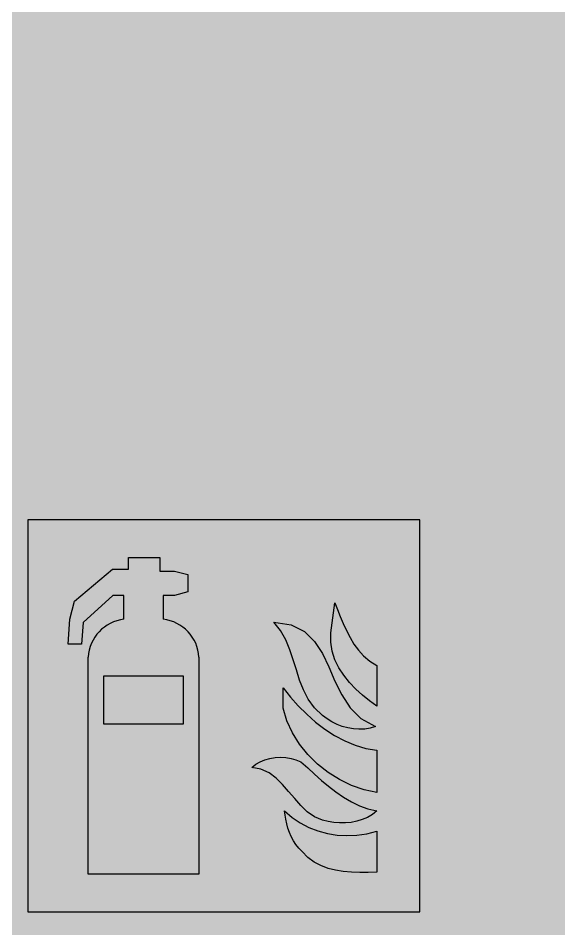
# Model space of a CAD drawing. Header units: metres. Extents: x 19 to 194, y 62 to 154.
# Drawn here: x 103.292 to 104.672, y 71.849 to 74.173 of the extents above; entities that cross this region are included whole.
import ezdxf

# ---------------------------------------------------------------- set-up
doc = ezdxf.new("R2010")
doc.units = ezdxf.units.M
doc.header["$MEASUREMENT"] = 0
doc.layers.add('ALL', color=7, linetype='Continuous')
doc.layers.add('ALL4', color=7, linetype='Continuous')

msp = doc.modelspace()

# ---------------------------------------------------------------- hatches: boundary and pattern name
at = {"layer": 'ALL4', "lineweight": 0, "true_color": 0xe6e6e6, "transparency": 33554687}
h = msp.add_hatch(color=254, dxfattribs=at)
h.dxf.hatch_style = 1
h.paths.add_polyline_path([(181.2945, 128.8704), (187.0549, 128.8704), (187.0549, 139.3912), (29.3495, 139.4008), (29.3495, 127.8507), (32.7796, 127.8507), (32.7295, 82.9907), (29.3495, 82.9907), (29.3495, 69.8204), (187.0545, 69.8204), (187.0545, 83.1151), (181.2945, 83.1151)])

# ---------------------------------------------------------------- linework, layer by layer
at = {"layer": 'ALL', "color": 1, "lineweight": 25}
for points in [[(104.3167, 71.8926), (104.3167, 72.8926), (103.3167, 72.8926), (103.3167, 71.8926)], [(104.2069, 72.5213), (104.2069, 72.4175), (104.1888, 72.4304), (104.1711, 72.445), (104.1535, 72.4606), (104.1374, 72.4777), (104.1228, 72.4959), (104.1104, 72.5151), (104.1, 72.5358), (104.0932, 72.5576), (104.0896, 72.5805), (104.0896, 72.6044), (104.1, 72.6807), (104.1067, 72.6636), (104.114, 72.6459), (104.1213, 72.6277), (104.1296, 72.6101), (104.1389, 72.5924), (104.1488, 72.5753), (104.1607, 72.5597), (104.1737, 72.5452), (104.1893, 72.5322), (104.2069, 72.5213)], [(104.2038, 72.3655), (104.1903, 72.3614), (104.1763, 72.3588), (104.1617, 72.3583), (104.1477, 72.3593), (104.1332, 72.3619), (104.1192, 72.3655), (104.1057, 72.3707), (104.0922, 72.3775), (104.0802, 72.3848), (104.0688, 72.3931), (104.048, 72.4133), (104.0325, 72.4351), (104.02, 72.459), (104.0101, 72.4839), (104.0024, 72.5099), (103.994, 72.5358), (103.9857, 72.5613), (103.9748, 72.5862), (103.9613, 72.6101), (103.9442, 72.6319), (103.9889, 72.6246), (104.0226, 72.6075), (104.048, 72.5821), (104.0683, 72.5514), (104.0849, 72.5172), (104.1005, 72.4808), (104.1176, 72.446), (104.1389, 72.4133), (104.1669, 72.3858), (104.2038, 72.3655)], [(103.5102, 72.4936), (103.5102, 72.3717), (103.714, 72.3717), (103.714, 72.4936), (103.5102, 72.4936)], [(104.2069, 72.3047), (104.2069, 72.1972), (104.1747, 72.204), (104.1426, 72.2149), (104.1119, 72.2299), (104.0828, 72.2481), (104.0558, 72.2694), (104.0314, 72.2938), (104.0102, 72.3203), (103.992, 72.3494), (103.978, 72.38), (103.9681, 72.4122), (103.9681, 72.4641), (103.9868, 72.4402), (104.007, 72.4179), (104.0283, 72.3966), (104.0507, 72.3764), (104.0745, 72.3582), (104.0995, 72.3421), (104.1254, 72.3286), (104.1519, 72.3177), (104.1789, 72.3094), (104.2069, 72.3047)], [(104.207, 72.1504), (104.1961, 72.1411), (104.1836, 72.1333), (104.1701, 72.1276), (104.1561, 72.1234), (104.1416, 72.1203), (104.127, 72.1193), (104.112, 72.1193), (104.0974, 72.1203), (104.0829, 72.1229), (104.0689, 72.126), (104.0481, 72.1349), (104.0299, 72.1479), (104.0133, 72.1634), (103.9977, 72.1816), (103.9822, 72.1998), (103.9666, 72.2174), (103.9505, 72.2335), (103.9323, 72.247), (103.9115, 72.2564), (103.8887, 72.261), (103.8986, 72.2688), (103.91, 72.2751), (103.9219, 72.2803), (103.9344, 72.2839), (103.9479, 72.2865), (103.9614, 72.287), (103.9749, 72.2865), (103.9884, 72.2839), (104.0008, 72.2803), (104.0133, 72.2751), (104.031, 72.2595), (104.0481, 72.2439), (104.0663, 72.2278), (104.0844, 72.2128), (104.1031, 72.1982), (104.1223, 72.1847), (104.1426, 72.1728), (104.1628, 72.1629), (104.1847, 72.1551), (104.207, 72.1504)], [(104.2069, 72.0978), (104.2069, 71.9939), (104.1856, 71.9929), (104.1638, 71.9929), (104.1425, 71.9934), (104.1218, 71.995), (104.102, 71.9986), (104.0828, 72.0033), (104.0641, 72.0106), (104.047, 72.0194), (104.0309, 72.0313), (104.0169, 72.0459), (104.008, 72.0547), (104.0008, 72.064), (103.9945, 72.0739), (103.9888, 72.0843), (103.9842, 72.0952), (103.9805, 72.1061), (103.9779, 72.117), (103.9753, 72.1284), (103.9733, 72.1388), (103.9717, 72.1497), (103.9909, 72.1331), (104.0117, 72.1196), (104.0335, 72.1076), (104.0569, 72.0988), (104.0813, 72.0926), (104.1062, 72.0884), (104.1311, 72.0869), (104.1565, 72.0884), (104.182, 72.0915), (104.2069, 72.0978)]]:
    msp.add_lwpolyline(points, close=True, dxfattribs=at)
for points in [[(103.574, 72.7669), (103.574, 72.7965)], [(103.574, 72.7965), (103.6532, 72.7965)], [(103.6532, 72.7965), (103.6532, 72.7619)], [(103.4356, 72.6852), (103.5329, 72.7669)], [(103.5329, 72.7669), (103.574, 72.7669)], [(103.6532, 72.7619), (103.6911, 72.7619)], [(103.6912, 72.7619), (103.7248, 72.7534)], [(103.7248, 72.7533), (103.7248, 72.7092)], [(103.7248, 72.7092), (103.6912, 72.6992)], [(103.4236, 72.6391), (103.4356, 72.6851)], [(103.5334, 72.6992), (103.4582, 72.6305)], [(103.5621, 72.6992), (103.5334, 72.6992)], [(103.5621, 72.6392), (103.5621, 72.6992)], [(103.6621, 72.6992), (103.6621, 72.6392)], [(103.6911, 72.6992), (103.6621, 72.6992)], [(103.4201, 72.5753), (103.4236, 72.6391)], [(103.4582, 72.6305), (103.4537, 72.5753)], [(103.4537, 72.5753), (103.4201, 72.5753)], [(103.4707, 71.9881), (103.4707, 72.5421)], [(103.7535, 72.5421), (103.7535, 71.9881)], [(103.7535, 71.9881), (103.4707, 71.9881)]]:
    msp.add_lwpolyline(points, dxfattribs=at)
for centre, start, end in [((103.5743, 72.5361), 96.7397, 176.6901), ((103.65, 72.5361), 3.3099, 83.2603)]:
    msp.add_arc(centre, 0.1037, start, end, dxfattribs=at)
at = {"layer": 'ALL4', "color": 1, "lineweight": 25}
for points in [[(104.3167, 71.8926), (104.3167, 72.8926), (103.3167, 72.8926), (103.3167, 71.8926)], [(104.2069, 72.5213), (104.2069, 72.4175), (104.1888, 72.4304), (104.1711, 72.445), (104.1535, 72.4606), (104.1374, 72.4777), (104.1228, 72.4959), (104.1104, 72.5151), (104.1, 72.5358), (104.0932, 72.5576), (104.0896, 72.5805), (104.0896, 72.6044), (104.1, 72.6807), (104.1067, 72.6636), (104.114, 72.6459), (104.1213, 72.6277), (104.1296, 72.6101), (104.1389, 72.5924), (104.1488, 72.5753), (104.1607, 72.5597), (104.1737, 72.5452), (104.1893, 72.5322), (104.2069, 72.5213)], [(104.2038, 72.3655), (104.1903, 72.3614), (104.1763, 72.3588), (104.1617, 72.3583), (104.1477, 72.3593), (104.1332, 72.3619), (104.1192, 72.3655), (104.1057, 72.3707), (104.0922, 72.3775), (104.0802, 72.3848), (104.0688, 72.3931), (104.048, 72.4133), (104.0325, 72.4351), (104.02, 72.459), (104.0101, 72.4839), (104.0024, 72.5099), (103.994, 72.5358), (103.9857, 72.5613), (103.9748, 72.5862), (103.9613, 72.6101), (103.9442, 72.6319), (103.9889, 72.6246), (104.0226, 72.6075), (104.048, 72.5821), (104.0683, 72.5514), (104.0849, 72.5172), (104.1005, 72.4808), (104.1176, 72.446), (104.1389, 72.4133), (104.1669, 72.3858), (104.2038, 72.3655)], [(103.5102, 72.4936), (103.5102, 72.3717), (103.714, 72.3717), (103.714, 72.4936), (103.5102, 72.4936)], [(104.2069, 72.3047), (104.2069, 72.1972), (104.1747, 72.204), (104.1426, 72.2149), (104.1119, 72.2299), (104.0828, 72.2481), (104.0558, 72.2694), (104.0314, 72.2938), (104.0102, 72.3203), (103.992, 72.3494), (103.978, 72.38), (103.9681, 72.4122), (103.9681, 72.4641), (103.9868, 72.4402), (104.007, 72.4179), (104.0283, 72.3966), (104.0507, 72.3764), (104.0745, 72.3582), (104.0995, 72.3421), (104.1254, 72.3286), (104.1519, 72.3177), (104.1789, 72.3094), (104.2069, 72.3047)], [(104.207, 72.1504), (104.1961, 72.1411), (104.1836, 72.1333), (104.1701, 72.1276), (104.1561, 72.1234), (104.1416, 72.1203), (104.127, 72.1193), (104.112, 72.1193), (104.0974, 72.1203), (104.0829, 72.1229), (104.0689, 72.126), (104.0481, 72.1349), (104.0299, 72.1479), (104.0133, 72.1634), (103.9977, 72.1816), (103.9822, 72.1998), (103.9666, 72.2174), (103.9505, 72.2335), (103.9323, 72.247), (103.9115, 72.2564), (103.8887, 72.261), (103.8986, 72.2688), (103.91, 72.2751), (103.9219, 72.2803), (103.9344, 72.2839), (103.9479, 72.2865), (103.9614, 72.287), (103.9749, 72.2865), (103.9884, 72.2839), (104.0008, 72.2803), (104.0133, 72.2751), (104.031, 72.2595), (104.0481, 72.2439), (104.0663, 72.2278), (104.0844, 72.2128), (104.1031, 72.1982), (104.1223, 72.1847), (104.1426, 72.1728), (104.1628, 72.1629), (104.1847, 72.1551), (104.207, 72.1504)], [(104.2069, 72.0978), (104.2069, 71.9939), (104.1856, 71.9929), (104.1638, 71.9929), (104.1425, 71.9934), (104.1218, 71.995), (104.102, 71.9986), (104.0828, 72.0033), (104.0641, 72.0106), (104.047, 72.0194), (104.0309, 72.0313), (104.0169, 72.0459), (104.008, 72.0547), (104.0008, 72.064), (103.9945, 72.0739), (103.9888, 72.0843), (103.9842, 72.0952), (103.9805, 72.1061), (103.9779, 72.117), (103.9753, 72.1284), (103.9733, 72.1388), (103.9717, 72.1497), (103.9909, 72.1331), (104.0117, 72.1196), (104.0335, 72.1076), (104.0569, 72.0988), (104.0813, 72.0926), (104.1062, 72.0884), (104.1311, 72.0869), (104.1565, 72.0884), (104.182, 72.0915), (104.2069, 72.0978)]]:
    msp.add_lwpolyline(points, close=True, dxfattribs=at)
for points in [[(103.574, 72.7669), (103.574, 72.7965)], [(103.574, 72.7965), (103.6532, 72.7965)], [(103.6532, 72.7965), (103.6532, 72.7619)], [(103.4356, 72.6852), (103.5329, 72.7669)], [(103.5329, 72.7669), (103.574, 72.7669)], [(103.6532, 72.7619), (103.6911, 72.7619)], [(103.6912, 72.7619), (103.7248, 72.7534)], [(103.7248, 72.7533), (103.7248, 72.7092)], [(103.7248, 72.7092), (103.6912, 72.6992)], [(103.4236, 72.6391), (103.4356, 72.6851)], [(103.5334, 72.6992), (103.4582, 72.6305)], [(103.5621, 72.6992), (103.5334, 72.6992)], [(103.5621, 72.6392), (103.5621, 72.6992)], [(103.6621, 72.6992), (103.6621, 72.6392)], [(103.6911, 72.6992), (103.6621, 72.6992)], [(103.4201, 72.5753), (103.4236, 72.6391)], [(103.4582, 72.6305), (103.4537, 72.5753)], [(103.4537, 72.5753), (103.4201, 72.5753)], [(103.4707, 71.9881), (103.4707, 72.5421)], [(103.7535, 72.5421), (103.7535, 71.9881)], [(103.7535, 71.9881), (103.4707, 71.9881)]]:
    msp.add_lwpolyline(points, dxfattribs=at)
for centre, start, end in [((103.5743, 72.5361), 96.7397, 176.6901), ((103.65, 72.5361), 3.3099, 83.2603)]:
    msp.add_arc(centre, 0.1037, start, end, dxfattribs=at)

doc.saveas('drawing.dxf')
